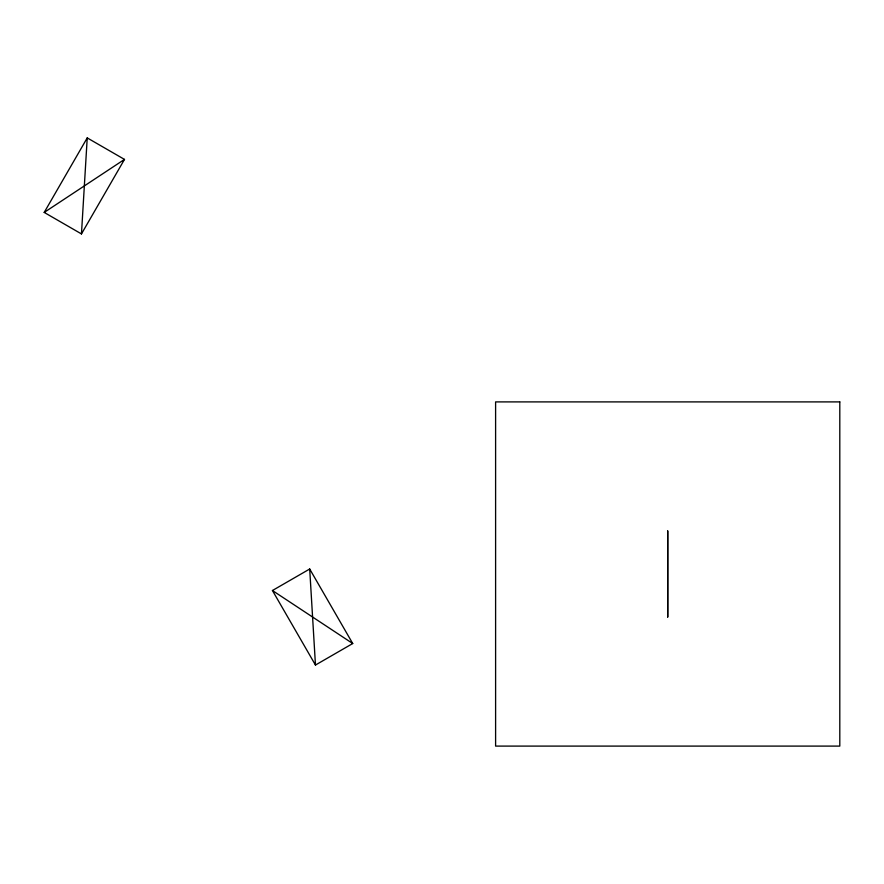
<?xml version="1.0" encoding="UTF-8"?>
<svg xmlns="http://www.w3.org/2000/svg" width="884" height="884" viewBox="0 0 884 884"><rect width="100%" height="100%" fill="white"/><g stroke="black" fill="none" stroke-linecap="round" stroke-linejoin="round"><path stroke-width="1.33" d="M81.461 233.928L87.229 137.904L124.489 159.407L81.461 233.928L44.2 212.425L87.229 137.904M44.2 212.425L124.489 159.407M272.438 590.523L309.698 569.009L352.727 643.53L315.466 665.044L272.438 590.523L352.727 643.53M309.698 569.009L315.466 665.044M667.707 530.975L667.707 617.021L667.707 530.975M839.8 401.9L495.604 401.9L495.604 746.096L839.8 746.096L839.8 401.9"/></g></svg>
